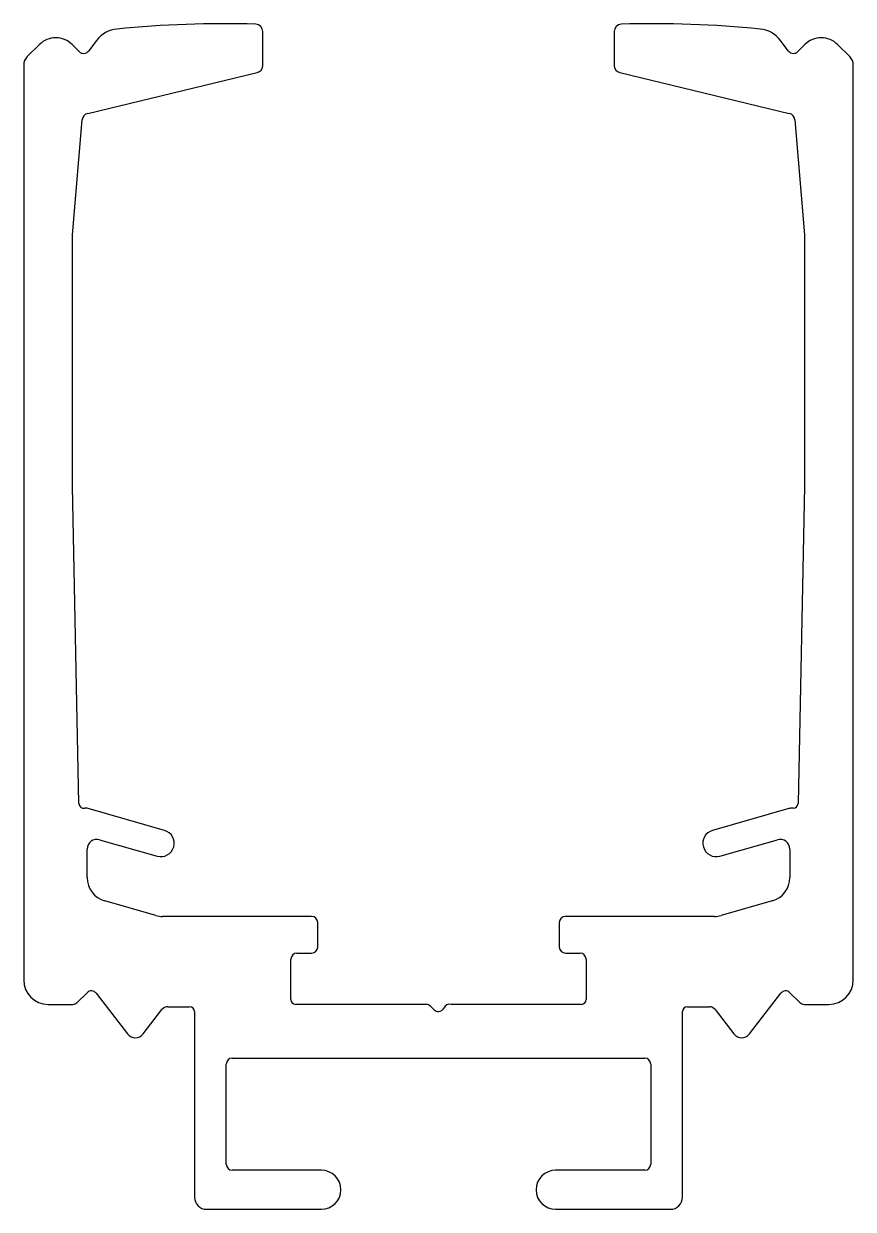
# Model space of a CAD drawing. Extents: x 2596.1 to 2630.1, y 2114.3 to 2162.9.
import ezdxf

# ---------------------------------------------------------------- set-up
doc = ezdxf.new("R2010")
doc.units = 0
doc.layers.get('0').update_dxf_attribs({"linetype": 'CONTINUOUS'})

msp = doc.modelspace()

# ---------------------------------------------------------------- linework, layer by layer
for p, q in [((2605.947, 2161.15), (2605.947, 2162.542)), ((2620.347, 2162.542), (2620.347, 2161.15)), ((2596.788, 2162.009), (2596.293, 2161.514)), ((2598.423, 2161.719), (2598.134, 2162.009)), ((2599.138, 2162.183), (2598.798, 2161.743)), ((2627.496, 2161.743), (2627.156, 2162.183)), ((2628.16, 2162.009), (2627.871, 2161.719)), ((2630.001, 2161.514), (2629.506, 2162.009)), ((2596.147, 2161.161), (2596.147, 2123.671)), ((2630.147, 2123.671), (2630.147, 2161.161)), ((2598.77, 2159.188), (2605.717, 2160.858)), ((2620.577, 2160.858), (2627.523, 2159.188)), ((2598.147, 2154.203), (2598.542, 2158.921)), ((2627.752, 2158.921), (2628.147, 2154.203)), ((2598.147, 2143.911), (2598.147, 2154.203)), ((2628.147, 2154.203), (2628.147, 2143.911)), ((2598.411, 2130.903), (2598.147, 2143.911)), ((2628.147, 2143.911), (2627.883, 2130.903)), ((2601.915, 2129.802), (2598.782, 2130.698)), ((2627.511, 2130.698), (2624.379, 2129.802)), ((2627.683, 2130.707), (2627.58, 2130.707)), ((2599.257, 2129.418), (2601.613, 2128.745)), ((2624.681, 2128.745), (2627.037, 2129.418)), ((2598.747, 2127.869), (2598.747, 2129.033)), ((2627.547, 2129.033), (2627.547, 2127.869)), ((2601.564, 2126.31), (2599.472, 2126.908)), ((2626.822, 2126.908), (2624.73, 2126.31)), ((2607.947, 2126.271), (2601.839, 2126.271)), ((2608.197, 2125.021), (2608.197, 2126.021)), ((2618.097, 2126.021), (2618.097, 2125.021)), ((2624.455, 2126.271), (2618.347, 2126.271)), ((2607.097, 2122.871), (2607.097, 2124.521)), ((2607.347, 2124.771), (2607.947, 2124.771)), ((2618.347, 2124.771), (2618.947, 2124.771)), ((2619.197, 2124.521), (2619.197, 2122.871)), ((2598.341, 2122.745), (2598.744, 2123.148)), ((2599.118, 2123.124), (2600.406, 2121.458)), ((2625.888, 2121.458), (2627.176, 2123.124)), ((2627.55, 2123.148), (2627.953, 2122.745)), ((2597.147, 2122.671), (2598.164, 2122.671)), ((2602.047, 2122.571), (2602.947, 2122.571)), ((2612.643, 2122.671), (2607.297, 2122.671)), ((2612.97, 2122.448), (2612.82, 2122.598)), ((2618.997, 2122.671), (2613.65, 2122.671)), ((2623.347, 2122.571), (2624.247, 2122.571)), ((2628.13, 2122.671), (2629.147, 2122.671)), ((2601.039, 2121.458), (2601.81, 2122.455)), ((2603.147, 2122.371), (2603.147, 2114.771)), ((2623.147, 2114.771), (2623.147, 2122.371)), ((2624.484, 2122.455), (2625.255, 2121.458)), ((2604.447, 2116.121), (2604.447, 2120.221)), ((2604.697, 2120.471), (2613.147, 2120.471)), ((2613.147, 2120.471), (2621.597, 2120.471)), ((2621.847, 2120.221), (2621.847, 2116.121)), ((2608.347, 2115.871), (2604.697, 2115.871)), ((2621.597, 2115.871), (2617.947, 2115.871)), ((2603.647, 2114.271), (2608.347, 2114.271)), ((2617.947, 2114.271), (2622.647, 2114.271))]:
    msp.add_line(p, q)
for centre, radius, start, end in [((2604.323, 2119.492), 43.371, 88.2389, 95.7645), ((2605.647, 2162.542), 0.3, 0, 88.2389), ((2620.647, 2162.542), 0.3, 91.7611, 180), ((2621.971, 2119.492), 43.371, 84.2355, 91.7611), ((2600.088, 2161.45), 1.2, 95.7645, 142.3067), ((2626.206, 2161.45), 1.2, 37.6933, 84.2355), ((2597.461, 2161.336), 0.951, 44.9586, 135.0182), ((2628.833, 2161.336), 0.951, 44.9818, 135.0414), ((2596.647, 2161.161), 0.5, 135.0182, 180), ((2598.6, 2161.896), 0.25, 224.9586, 322.3067), ((2627.694, 2161.896), 0.25, 217.6933, 315.0414), ((2629.647, 2161.161), 0.5, 0, 44.9818), ((2605.647, 2161.15), 0.3, 283.5194, 360), ((2620.647, 2161.15), 0.3, 180, 256.4806), ((2598.841, 2158.896), 0.3, 103.5194, 175.2174), ((2627.453, 2158.896), 0.3, 4.7826, 76.4806), ((2598.611, 2130.907), 0.2, 181.1638, 282.8488), ((2627.683, 2130.907), 0.2, 270, 358.8362), ((2598.691, 2130.465), 0.25, 68.6208, 98.219), ((2627.58, 2130.457), 0.25, 90, 105.9522), ((2601.764, 2129.273), 0.55, 254.0478, 74.0478), ((2624.53, 2129.273), 0.55, 105.9522, 285.9522), ((2599.147, 2129.033), 0.4, 74.0478, 180), ((2627.147, 2129.033), 0.4, 360, 105.9522), ((2599.747, 2127.869), 1, 180, 254.0478), ((2626.547, 2127.869), 1, 285.9522, 0), ((2601.839, 2127.271), 1, 254.0478, 270), ((2607.947, 2126.021), 0.25, 0, 90), ((2618.347, 2126.021), 0.25, 90, 180), ((2624.455, 2127.271), 1, 270, 285.9522), ((2607.947, 2125.021), 0.25, 270, 0), ((2618.347, 2125.021), 0.25, 180, 270), ((2607.347, 2124.521), 0.25, 90, 180), ((2618.947, 2124.521), 0.25, 0, 90), ((2597.147, 2123.671), 1, 180, 270), ((2629.147, 2123.671), 1, 270, 360), ((2598.92, 2122.971), 0.25, 37.6933, 135.0414), ((2627.373, 2122.971), 0.25, 44.9586, 142.3067), ((2598.164, 2122.921), 0.25, 270, 315.0414), ((2602.047, 2122.271), 0.3, 90, 142.3067), ((2602.947, 2122.371), 0.2, 0, 90), ((2607.297, 2122.871), 0.2, 180, 270), ((2612.643, 2122.421), 0.25, 45, 90), ((2613.147, 2122.625), 0.25, 270, 337.9898), ((2613.605, 2122.425), 0.25, 79.5757, 154.9799), ((2618.997, 2122.871), 0.2, 270, 0), ((2623.347, 2122.371), 0.2, 90, 180), ((2624.247, 2122.271), 0.3, 37.6933, 90), ((2628.13, 2122.921), 0.25, 224.9586, 270), ((2613.147, 2122.625), 0.25, 225, 270), ((2600.723, 2121.702), 0.4, 217.6933, 322.3067), ((2625.571, 2121.702), 0.4, 217.6933, 322.3067), ((2604.697, 2120.221), 0.25, 90, 180), ((2621.597, 2120.221), 0.25, 360, 90), ((2604.697, 2116.121), 0.25, 180, 270), ((2608.347, 2115.071), 0.8, 270, 90), ((2617.947, 2115.071), 0.8, 90, 270), ((2621.597, 2116.121), 0.25, 270, 0), ((2603.647, 2114.771), 0.5, 180, 270), ((2622.647, 2114.771), 0.5, 270, 360)]:
    msp.add_arc(centre, radius, start, end)

doc.saveas('drawing.dxf')
